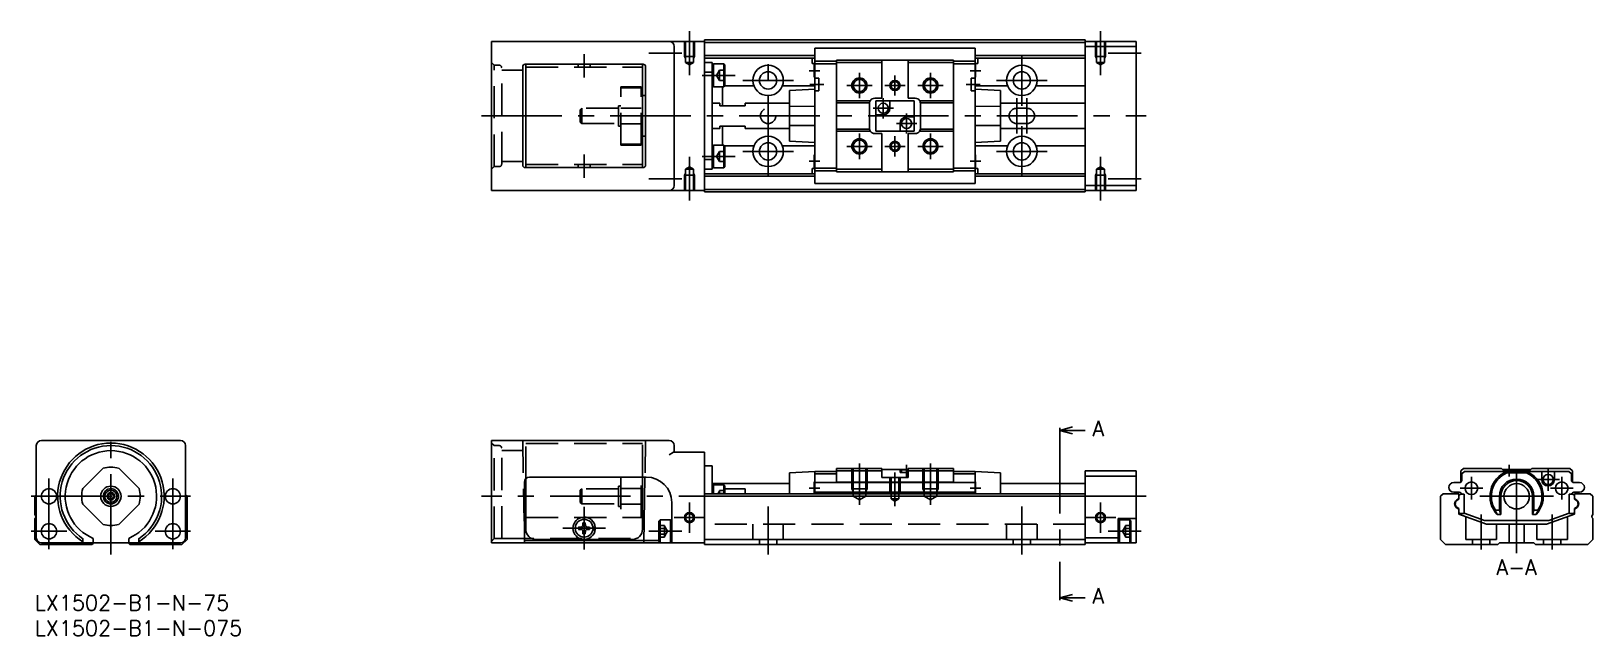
# Model space of a CAD drawing. Extents: x -1 to 307, y -8 to 111.
import ezdxf

# ---------------------------------------------------------------- set-up
doc = ezdxf.new("R2010")
doc.units = 0
doc.header["$LTSCALE"] = 0.5
doc.linetypes.add('CENTER', pattern=[50.8, 31.75, -6.35, 6.35, -6.35])
doc.linetypes.add('DASHED', pattern=[19.05, 12.7, -6.35])
for name, color, linetype in [('MSM_CENTER', 1, 'CENTER'), ('MSM_CONTINUOUS', 7, 'CONTINUOUS'), ('MSM_DASHED', 4, 'DASHED'), ('MSM_NARROW', 5, 'CONTINUOUS'), ('MSM_PART_NUMBER', 7, 'CONTINUOUS')]:
    doc.layers.add(name, color=color, linetype=linetype)
doc.styles.get("Standard").update_dxf_attribs({"font": 'txt.shx', "height": 3, "bigfont": 'bigfont.shx'})

# ---------------------------------------------------------------- blocks, each defined once
blk = doc.blocks.new('*U22')
at = {"layer": 'MSM_PART_NUMBER'}
blk.add_text('LX1502-B1-N-75', height=3, dxfattribs=at).set_placement((0, -3))
blk = doc.blocks.new('*U23')
at = {"layer": 'MSM_PART_NUMBER'}
blk.add_text('LX1502-B1-N-075', height=3, dxfattribs=at).set_placement((0, -8))

msp = doc.modelspace()

# ---------------------------------------------------------------- linework, layer by layer
at = {"layer": 'MSM_CENTER'}
for p, q in [((129, 111.2), (129, 102.55)), ((210, 111.2), (210, 102.55)), ((108.25, 102.1), (108.25, 106.7)), ((121, 106.9), (127.5, 106.9)), ((144.5, 82.5), (144.5, 106.5)), ((194.5, 96.5), (194.5, 106.5)), ((211.5, 106.9), (218, 106.9)), ((131.5, 102.5), (138, 102.5)), ((152.6, 103.4), (154.7, 103.4)), ((162.5, 98), (162.5, 103)), ((169.5, 98.5), (169.5, 102.5)), ((176.5, 98), (176.5, 103)), ((184.3, 103.4), (186.4, 103.4)), ((139.5, 101.5), (149.5, 101.5)), ((152.7, 100.7), (155.5, 100.7)), ((160, 100.5), (165, 100.5)), ((167.5, 100.5), (171.5, 100.5)), ((174, 100.5), (179, 100.5)), ((183.5, 100.7), (186.3, 100.7)), ((189.5, 101.5), (199.5, 101.5)), ((165.2, 96), (169.2, 96)), ((167.2, 94), (167.2, 98)), ((193.5, 98), (193.5, 91)), ((195.5, 98), (195.5, 91)), ((88, 94.5), (219, 94.5)), ((169.8, 93), (173.8, 93)), ((171.8, 91), (171.8, 95)), ((194.5, 82.5), (194.5, 92.5)), ((162.5, 86), (162.5, 91)), ((169.5, 86.5), (169.5, 90.5)), ((176.5, 86), (176.5, 91)), ((108.25, 86.9), (108.25, 82.3)), ((129, 77.8), (129, 86.45)), ((131.5, 86.5), (138, 86.5)), ((139.5, 87.5), (149.5, 87.5)), ((160, 88.5), (165, 88.5)), ((167.5, 88.5), (171.5, 88.5)), ((174, 88.5), (179, 88.5)), ((189.5, 87.5), (199.5, 87.5)), ((210, 77.8), (210, 86.45)), ((152.6, 85.6), (154.7, 85.6)), ((184.3, 85.6), (186.4, 85.6)), ((121, 82.1), (127.5, 82.1)), ((211.5, 82.1), (218, 82.1)), ((15, 8), (15, 32.5)), ((202, 32), (202, 0)), ((162.5, 17.79), (162.5, 26)), ((171.8, 25.7), (171.8, 23.2)), ((176.5, 17.79), (176.5, 26)), ((290.5, 25.7), (290.5, 23.4)), ((292, 8.3), (292, 26.8)), ((298.2, 20.55), (298.2, 25.05)), ((2.8, 9.1), (2.8, 23)), ((27.2, 9.1), (27.2, 23)), ((169.5, 17.55), (169.5, 24.2)), ((283.1, 18.85), (283.1, 23.35)), ((295.95, 22.8), (300.45, 22.8)), ((300.9, 18.85), (300.9, 23.35)), ((-0.7, 19.5), (30.7, 19.5)), ((219, 19.5), (88, 19.5)), ((152.6, 21.1), (154.7, 21.1)), ((184.3, 21.1), (186.4, 21.1)), ((280.85, 21.1), (285.35, 21.1)), ((284.75, 19.5), (299.25, 19.5)), ((298.65, 21.1), (303.15, 21.1)), ((108.25, 9), (108.25, 17.4)), ((129, 12.3), (129, 18.3)), ((144.5, 17.49), (144.5, 8)), ((194.5, 17.49), (194.5, 8)), ((210, 12.3), (210, 18.3)), ((285, 15.94), (285, 9)), ((299, 15.94), (299, 9)), ((-0.7, 12.6), (6.3, 12.6)), ((23.7, 12.6), (30.7, 12.6)), ((112.45, 13.2), (104.05, 13.2)), ((127.5, 12.6), (121, 12.6)), ((126, 15.3), (132, 15.3)), ((207, 15.3), (213, 15.3)), ((211.5, 12.6), (218, 12.6))]:
    msp.add_line(p, q, dxfattribs=at)
at = {"layer": 'MSM_CONTINUOUS'}
for p, q in [((90, 79.8), (90, 109.2)), ((90, 109.2), (132, 109.2)), ((126, 108.2), (126, 80.8)), ((132, 109.5), (207, 109.5)), ((132, 79.5), (132, 109.5)), ((207, 109), (132, 109)), ((185.3, 107.85), (153.7, 107.85)), ((153.7, 107.85), (153.7, 81.15)), ((185.3, 81.15), (185.3, 107.85)), ((207, 79.5), (207, 109.5)), ((207, 109.2), (217, 109.2)), ((217, 108.2), (207, 108.2)), ((217, 79.8), (217, 109.2)), ((119.85, 104.7), (96.65, 104.7)), ((96.75, 84.3), (96.75, 104.7)), ((96.75, 104.7), (119.75, 104.7)), ((119.75, 104.7), (119.75, 84.3)), ((132, 106.4), (153.7, 106.4)), ((153.7, 105.9), (132, 105.9)), ((133.5, 105), (132, 105)), ((133.5, 84), (133.5, 105)), ((133.5, 104.5), (133.75, 104.75)), ((133.75, 104.75), (133.75, 100.25)), ((135.75, 104.75), (133.75, 104.75)), ((135.75, 100.25), (135.75, 104.75)), ((135.75, 104.75), (136, 104.5)), ((153.2, 105.9), (153.2, 104.85)), ((153.7, 104.85), (153.2, 104.85)), ((153.6, 104.65), (153.6, 102.15)), ((153.7, 104.65), (153.6, 104.65)), ((158, 105.3), (153.7, 105.3)), ((158, 104.8), (153.7, 104.8)), ((158, 105.5), (158, 83.5)), ((181, 105.5), (158, 105.5)), ((166.9, 105), (158, 105)), ((166.9, 105.5), (166.9, 98)), ((172.1, 98), (172.1, 105.5)), ((181, 105), (172.1, 105)), ((181, 105.5), (181, 83.5)), ((185.3, 105.3), (181, 105.3)), ((185.3, 104.8), (181, 104.8)), ((185.3, 106.4), (207, 106.4)), ((207, 105.9), (185.3, 105.9)), ((185.8, 104.85), (185.3, 104.85)), ((185.4, 104.65), (185.3, 104.65)), ((185.4, 104.65), (185.4, 102.15)), ((185.8, 105.9), (185.8, 104.85)), ((96.15, 104.2), (96.15, 84.8)), ((120.35, 84.8), (120.35, 104.2)), ((132, 103.12), (133.5, 103.12)), ((136, 104.5), (136, 100.5)), ((153.6, 102.15), (153.7, 102.15)), ((154.5, 101.95), (153.7, 101.95)), ((154.5, 101.95), (154.5, 99.45)), ((184.5, 101.95), (185.3, 101.95)), ((184.5, 101.95), (184.5, 99.45)), ((185.3, 102.15), (185.4, 102.15)), ((120.35, 98.5), (119.75, 98.5)), ((133.75, 100.25), (133.5, 100.5)), ((135.75, 100.25), (133.75, 100.25)), ((135.5, 100.25), (135.5, 96.5)), ((136, 100.5), (135.75, 100.25)), ((141.71, 100.41), (136, 100.41)), ((153.7, 100.41), (147.29, 100.41)), ((153.7, 99.75), (148.7, 99.49)), ((148.7, 89.51), (148.7, 99.49)), ((153.7, 99.45), (154.5, 99.45)), ((185.3, 99.45), (184.5, 99.45)), ((191.71, 100.41), (185.3, 100.41)), ((190.3, 99.49), (185.3, 99.75)), ((190.3, 99.49), (190.3, 89.51)), ((207, 100.41), (197.29, 100.41)), ((135, 97), (133.5, 97)), ((135, 97), (135, 96.5)), ((135, 96.5), (140, 96.5)), ((148.7, 97), (140, 97)), ((140, 96.5), (140, 97)), ((153.7, 96.38), (148.7, 96.42)), ((164.63, 97.5), (158, 97.5)), ((164.51, 97.1), (158, 97.1)), ((164.5, 97), (164.5, 92)), ((166.9, 98), (165.5, 98)), ((173.25, 97.5), (165.75, 97.5)), ((165.75, 97.5), (165.75, 91.5)), ((168.5, 96), (168.5, 97.5)), ((173.5, 98), (172.1, 98)), ((173.25, 91.5), (173.25, 97.5)), ((181, 97.5), (174.37, 97.5)), ((181, 97.1), (174.49, 97.1)), ((174.5, 92), (174.5, 97)), ((190.3, 96.42), (185.3, 96.38)), ((207, 97), (190.3, 97)), ((140, 92.5), (135, 92.5)), ((135, 92.5), (135, 92)), ((135.5, 92.5), (135.5, 88.75)), ((140, 92), (140, 92.5)), ((148.7, 92.58), (153.7, 92.62)), ((165.75, 94.7), (167.2, 94.7)), ((170.5, 93), (170.5, 91.5)), ((173.25, 94.3), (171.8, 94.3)), ((185.3, 92.62), (190.3, 92.58)), ((119.75, 90.5), (120.35, 90.5)), ((133.5, 92), (135, 92)), ((140, 92), (148.7, 92)), ((148.7, 89.51), (153.7, 89.25)), ((164.51, 91.9), (158, 91.9)), ((164.63, 91.5), (158, 91.5)), ((165.5, 91), (166.9, 91)), ((165.75, 91.5), (173.25, 91.5)), ((166.9, 91), (166.9, 83.5)), ((172.1, 91), (173.5, 91)), ((172.1, 83.5), (172.1, 91)), ((181, 91.5), (174.37, 91.5)), ((181, 91.9), (174.49, 91.9)), ((185.3, 89.25), (190.3, 89.51)), ((190.3, 92), (207, 92)), ((133.75, 88.75), (133.5, 88.5)), ((133.75, 84.25), (133.75, 88.75)), ((135.75, 88.75), (133.75, 88.75)), ((136, 88.5), (135.75, 88.75)), ((135.75, 88.75), (135.75, 84.25)), ((141.71, 88.59), (135.91, 88.59)), ((136, 84.5), (136, 88.5)), ((153.7, 88.59), (147.29, 88.59)), ((153.6, 86.85), (153.6, 84.35)), ((153.7, 86.85), (153.6, 86.85)), ((191.71, 88.59), (185.3, 88.59)), ((185.4, 86.85), (185.3, 86.85)), ((185.4, 86.85), (185.4, 84.35)), ((207, 88.59), (197.29, 88.59)), ((119.85, 84.3), (96.65, 84.3)), ((96.75, 84.3), (119.75, 84.3)), ((133.5, 85.88), (132, 85.88)), ((132, 84), (133.5, 84)), ((132, 83.1), (153.7, 83.1)), ((133.5, 84.5), (133.75, 84.25)), ((135.75, 84.25), (133.75, 84.25)), ((135.75, 84.25), (136, 84.5)), ((153.2, 84.15), (153.2, 83.1)), ((153.7, 84.15), (153.2, 84.15)), ((153.6, 84.35), (153.7, 84.35)), ((158, 84.2), (153.7, 84.2)), ((158, 83.7), (153.7, 83.7)), ((166.9, 84), (158, 84)), ((181, 83.5), (158, 83.5)), ((181, 84), (172.1, 84)), ((185.3, 84.2), (181, 84.2)), ((185.3, 83.7), (181, 83.7)), ((185.3, 84.35), (185.4, 84.35)), ((185.8, 84.15), (185.3, 84.15)), ((185.3, 83.1), (207, 83.1)), ((185.8, 84.15), (185.8, 83.1)), ((153.7, 82.6), (132, 82.6)), ((153.7, 81.15), (185.3, 81.15)), ((207, 82.6), (185.3, 82.6)), ((207, 80.8), (217, 80.8)), ((132, 79.8), (90, 79.8)), ((132, 80), (207, 80)), ((207, 79.5), (132, 79.5)), ((217, 79.8), (207, 79.8)), ((202, 32.5), (204.5, 33.17)), ((202, 33), (202, 32)), ((204.5, 31.83), (202, 32.5)), ((202, 32.5), (207, 32.5)), ((0.3, 29.5), (0.3, 11.3)), ((28.7, 30.5), (1.3, 30.5)), ((29.7, 11.3), (29.7, 29.5)), ((90, 30.5), (125, 30.5)), ((90, 10.3), (90, 30.5)), ((125, 27.7), (125.87, 28.2)), ((125.87, 28.2), (132, 28.2)), ((126, 29.5), (126, 28.2)), ((132, 28.2), (132, 10)), ((9.46, 21.03), (13.47, 25.04)), ((16.53, 25.04), (20.54, 21.03)), ((133.5, 25.5), (132, 25.5)), ((133.5, 20), (133.5, 25.5)), ((158, 25), (158, 22.3)), ((166.9, 25), (158, 25)), ((166.9, 25), (166.9, 23.2)), ((166.9, 24.8), (172.1, 24.8)), ((170.5, 24.2), (170.5, 24.8)), ((170.8, 24.7), (170.8, 24.2)), ((172.1, 24.7), (170.8, 24.7)), ((172.1, 25), (172.1, 23.2)), ((181, 25), (172.1, 25)), ((181, 25), (181, 22.3)), ((281.5, 25), (281, 24.5)), ((289, 25), (281.5, 25)), ((289.4, 24.6), (289, 25)), ((289.2, 24.8), (294.8, 24.8)), ((291.5, 24.7), (289.5, 24.7)), ((289.5, 24.7), (289.5, 24.6)), ((291.5, 24.6), (291.5, 24.7)), ((291.8, 24.6), (291.8, 24.8)), ((295, 25), (294.6, 24.6)), ((302.5, 25), (295, 25)), ((303, 24.5), (302.5, 25)), ((96.5, 22.3), (96.5, 10.3)), ((96.75, 13), (96.75, 22.96)), ((120.5, 23.3), (97.5, 23.3)), ((119.75, 13), (119.75, 23.3)), ((120, 10.3), (120.23, 23.3)), ((148.7, 22), (133.5, 22)), ((133.75, 21.75), (133.5, 21.5)), ((133.75, 20), (133.75, 21.75)), ((135.75, 21.75), (133.75, 21.75)), ((135.75, 21.75), (135.75, 20)), ((136, 21.5), (135.75, 21.75)), ((148.7, 24.1), (153.7, 24.4)), ((148.7, 20), (148.7, 24.1)), ((153.7, 22.35), (153.6, 22.35)), ((153.6, 22.35), (153.6, 20)), ((158, 24.4), (153.7, 24.4)), ((153.7, 20), (153.7, 24.4)), ((158, 23.9), (153.7, 23.9)), ((185.3, 22.2), (153.7, 22.2)), ((166.9, 24.5), (158, 24.5)), ((181, 22.3), (158, 22.3)), ((166.9, 23.2), (172.1, 23.2)), ((170.5, 24.2), (172.1, 24.2)), ((181, 24.5), (172.1, 24.5)), ((185.3, 24.4), (181, 24.4)), ((185.3, 23.9), (181, 23.9)), ((185.3, 24.4), (190.3, 24.1)), ((185.3, 20), (185.3, 24.4)), ((185.4, 22.35), (185.3, 22.35)), ((185.4, 22.35), (185.4, 20)), ((190.3, 24.1), (190.3, 20)), ((207, 22), (190.3, 22)), ((207, 24.5), (207, 10)), ((207, 24.5), (217, 24.5)), ((217, 23.5), (207, 23.5)), ((217, 24.5), (217, 10.3)), ((280.7, 22.2), (279.6, 22.2)), ((281, 24.5), (281, 22.3)), ((281.7, 24.4), (281.2, 23.9)), ((281.2, 23.9), (281.2, 22.7)), ((302.3, 24.4), (281.7, 24.4)), ((294.6, 24.6), (289.4, 24.6)), ((290.12, 24.4), (290.08, 24.1)), ((290.08, 24.1), (293.92, 24.1)), ((293.92, 24.1), (293.88, 24.4)), ((296.95, 24.4), (296.95, 22.8)), ((299.45, 22.8), (299.45, 24.4)), ((302.8, 23.9), (302.3, 24.4)), ((302.8, 22.7), (302.8, 23.9)), ((303, 22.3), (303, 24.5)), ((304.4, 22.2), (303.3, 22.2)), ((0.3, 19.8), (0, 19.5)), ((0, 19.5), (0, 15.9)), ((30, 19.5), (29.7, 19.8)), ((30, 11), (30, 19.5)), ((132, 20), (207, 20)), ((207, 19.5), (132, 19.5)), ((136, 20), (136, 21.5)), ((140, 21), (136, 21)), ((140, 20), (140, 21)), ((185.3, 20.3), (153.7, 20.3)), ((277, 19.5), (277.5, 20)), ((277, 11), (277, 19.5)), ((277.5, 20), (280.6, 20)), ((279.6, 20.3), (280.7, 20.3)), ((280.6, 19.04), (280.35, 18.9)), ((280.6, 18.92), (280.39, 18.8)), ((280.6, 20), (280.6, 18.92)), ((281.65, 19.92), (281, 19.92)), ((281.65, 16.08), (281.65, 19.92)), ((288.59, 19.5), (288.59, 16.77)), ((288.9, 19.5), (288.9, 15.9)), ((295.1, 19.5), (295.1, 15.9)), ((295.41, 16.77), (295.41, 19.5)), ((302.35, 19.92), (302.35, 16.08)), ((303, 19.92), (302.35, 19.92)), ((303.3, 20.3), (304.4, 20.3)), ((303.4, 18.92), (303.4, 20)), ((303.4, 20), (306.5, 20)), ((303.65, 18.9), (303.4, 19.04)), ((303.61, 18.8), (303.4, 18.92)), ((306.5, 20), (307, 19.5)), ((307, 19.5), (307, 15.9)), ((13.47, 13.96), (9.46, 17.97)), ((20.54, 17.97), (16.53, 13.96)), ((119.75, 15.5), (120.09, 15.5)), ((125.5, 10.3), (125.5, 18.3)), ((280.29, 17.14), (280.6, 16.96)), ((280.39, 17.2), (280.6, 17.08)), ((280.6, 17.08), (280.6, 16)), ((280.6, 16), (286.09, 14)), ((281, 16.08), (281.65, 16.08)), ((281.65, 16.16), (285.67, 14.7)), ((287.82, 16.77), (288.59, 16.77)), ((288.18, 15.9), (288.9, 15.9)), ((288.59, 16.77), (288.9, 15.9)), ((295.1, 15.9), (295.41, 16.77)), ((295.1, 15.9), (295.82, 15.9)), ((295.41, 16.77), (296.18, 16.77)), ((297.91, 14), (303.4, 16)), ((298.33, 14.7), (302.35, 16.16)), ((302.35, 16.08), (303, 16.08)), ((303.4, 17.08), (303.61, 17.2)), ((303.4, 16.96), (303.71, 17.14)), ((303.4, 16), (303.4, 17.08)), ((0, 15.1), (0, 11)), ((96.5, 15.3), (96.75, 15.3)), ((107.68, 13.44), (107.17, 13.43)), ((107.68, 12.96), (107.17, 12.97)), ((107.91, 13.54), (107.68, 13.44)), ((107.91, 12.86), (107.68, 12.96)), ((107.91, 13.54), (108.01, 13.77)), ((107.91, 12.86), (108.01, 12.63)), ((108.01, 13.77), (108.02, 14.28)), ((108.01, 12.63), (108.02, 12.12)), ((108.49, 13.77), (108.48, 14.28)), ((108.49, 12.63), (108.48, 12.12)), ((108.59, 13.54), (108.49, 13.77)), ((108.59, 12.86), (108.49, 12.63)), ((108.59, 13.54), (108.82, 13.44)), ((108.59, 12.86), (108.82, 12.96)), ((108.82, 13.44), (109.33, 13.43)), ((108.82, 12.96), (109.33, 12.97)), ((110.43, 12.87), (109.97, 12.87)), ((110.44, 13.39), (109.99, 13.39)), ((110.44, 13.01), (109.99, 13.01)), ((119.75, 15.3), (120.09, 15.3)), ((123, 14.6), (123.25, 14.85)), ((123, 10.6), (123, 14.6)), ((123.25, 14.85), (123.25, 10.35)), ((123.25, 14.85), (125.25, 14.85)), ((125.25, 10.35), (125.25, 14.85)), ((125.25, 14.85), (125.5, 14.6)), ((213.5, 10.3), (213.5, 15.1)), ((213.5, 15.1), (217, 15.1)), ((213.75, 14.85), (213.5, 14.6)), ((213.75, 10.35), (213.75, 14.85)), ((215.75, 14.85), (213.75, 14.85)), ((215.75, 14.85), (215.75, 10.35)), ((216, 14.6), (215.75, 14.85)), ((216, 10.6), (216, 14.6)), ((285.67, 14.7), (298.33, 14.7)), ((286.09, 14), (297.91, 14)), ((307, 15.1), (307, 11)), ((0, 11), (1, 10)), ((1, 10), (11.3, 10)), ((1.3, 10.3), (28.7, 10.3)), ((9.5, 11.15), (9.5, 10.3)), ((11.3, 10), (11.6, 10.3)), ((11.5, 10.3), (11.5, 11.21)), ((18.4, 10.3), (18.7, 10)), ((18.5, 11.21), (18.5, 10.3)), ((18.7, 10), (29, 10)), ((20.5, 10.3), (20.5, 11.15)), ((29, 10), (30, 11)), ((132, 10.3), (90, 10.3)), ((96.5, 10.78), (123, 10.78)), ((98.75, 11), (117.75, 11)), ((123.25, 10.35), (123, 10.6)), ((123.25, 10.35), (125.25, 10.35)), ((125.5, 10.6), (125.25, 10.35)), ((132, 11), (207, 11)), ((207, 10), (132, 10)), ((207, 11.3), (213.5, 11.3)), ((217, 10.3), (207, 10.3)), ((213.5, 10.6), (213.75, 10.35)), ((215.75, 10.35), (213.75, 10.35)), ((215.75, 10.35), (216, 10.6)), ((278, 10), (277, 11)), ((288.3, 10), (278, 10)), ((288.6, 10.3), (288.3, 10)), ((295.4, 10.3), (288.6, 10.3)), ((295.7, 10), (295.4, 10.3)), ((306, 10), (295.7, 10)), ((307, 11), (306, 10)), ((202, -0.5), (204.5, 0.17)), ((202, 0), (202, -1)), ((204.5, -1.17), (202, -0.5)), ((202, -0.5), (207, -0.5))]:
    msp.add_line(p, q, dxfattribs=at)
for centre, radius in [((144.5, 101.5), 3), ((144.5, 101.5), 1.7), ((162.5, 100.5), 1.23), ((176.5, 100.5), 1.23), ((194.5, 101.5), 3), ((194.5, 101.5), 1.7), ((169.5, 100.5), 0.784), ((167.2, 96), 1), ((171.8, 93), 1), ((144.5, 87.5), 3), ((162.5, 88.5), 1.23), ((169.5, 88.5), 0.784), ((176.5, 88.5), 1.23), ((194.5, 87.5), 3), ((144.5, 87.5), 1.7), ((194.5, 87.5), 1.7), ((283.1, 21.1), 1.25), ((292, 19.5), 2.5), ((298.2, 22.8), 1), ((300.9, 21.1), 1.25), ((2.8, 19.5), 1.5), ((15, 19.5), 2), ((15, 19.5), 1.5), ((15, 19.5), 1.2), ((15, 19.5), 0.75), ((15, 19.5), 0.5), ((27.2, 19.5), 1.5), ((129, 15.3), 0.783), ((210, 15.3), 0.783), ((2.8, 12.6), 1.5), ((27.2, 12.6), 1.5), ((108.25, 13.2), 1.75)]:
    msp.add_circle(centre, radius, dxfattribs=at)
for centre, radius, start, end in [((125, 108.2), 1, 0, 90), ((96.65, 104.2), 0.5, 90, 180), ((119.85, 104.2), 0.5, 0, 90), ((165.5, 97), 1, 174.2608, 180), ((165.54, 96.99), 1.04, 150.5139, 173.7469), ((165.5, 97), 1, 90, 150), ((167.2, 96), 1.3, 270, 0), ((173.5, 97), 1, 30, 90), ((173.46, 96.99), 1.04, 6.2531, 29.4861), ((173.5, 97), 1, 0, 5.7392), ((171.8, 93), 1.3, 90, 180), ((165.5, 92), 1, 180, 185.7392), ((165.54, 92.01), 1.04, 186.2531, 209.4861), ((165.5, 92), 1, 210, 270), ((173.5, 92), 1, 270, 330), ((173.46, 92.01), 1.04, 330.5139, 353.7469), ((173.5, 92), 1, 354.2608, 0), ((96.65, 84.8), 0.5, 180, 270), ((119.85, 84.8), 0.5, 270, 0), ((125, 80.8), 1, 270, 0), ((1.3, 29.5), 1, 90, 180), ((15, 19.5), 10.5, 301.5881, 238.4119), ((15, 19.5), 10, 303.367, 236.633), ((15, 19.5), 9, 292.8854, 247.1146), ((28.7, 29.5), 1, 0, 90), ((125, 29.5), 1, 0, 90), ((15, 19.5), 5.75, 74.5918, 105.4082), ((97.5, 22.3), 1, 90, 180), ((120.5, 18.3), 5, 0, 90), ((279.6, 21.25), 0.95, 90, 270), ((280.7, 22.7), 0.5, 270, 0), ((292, 19.5), 5.25, 111.0395, 223.2918), ((292, 19.5), 4.99, 112.6594, 213.147), ((292, 19.5), 3.41, 0, 180), ((292, 19.5), 3.1, 0, 180), ((292, 19.5), 5.25, 316.7082, 68.9605), ((292, 19.5), 4.99, 326.853, 67.3406), ((298.2, 22.8), 1.25, 180, 0), ((303.3, 22.7), 0.5, 180, 270), ((304.4, 21.25), 0.95, 270, 90), ((15, 19.5), 5.75, 164.5918, 195.4082), ((15, 19.5), 5.75, 344.5918, 15.4082), ((280.87, 17.93), 1.1, 117.9629, 176.3253), ((280.87, 17.93), 1, 119.0004, 175.958), ((281, 19.52), 0.4, 90, 180), ((280.7, 19.8), 0.5, 13.7095, 90), ((303.3, 19.8), 0.5, 90, 166.2905), ((303, 19.52), 0.4, 0, 90), ((303.13, 17.93), 1, 4.042, 60.9996), ((303.13, 17.93), 1.1, 3.6747, 62.0371), ((-0.3, 15.5), 0.5, 306.8699, 53.1301), ((108.25, 13.2), 2.2, 5.0023, 354.9977), ((280.87, 18.07), 1.1, 183.6747, 237.9629), ((280.87, 18.07), 1, 184.042, 240.9996), ((281, 16.48), 0.4, 180, 270), ((293.36, 18.51), 5.8, 197.4754, 206.7933), ((291.67, 18.1), 4.7, 332.1148, 343.6165), ((303, 16.48), 0.4, 270, 0), ((303.13, 18.07), 1, 299.0004, 355.958), ((303.13, 18.07), 1.1, 302.0371, 356.3253), ((307.3, 15.5), 0.5, 126.8699, 233.1301), ((15, 19.5), 5.75, 254.5918, 285.4082), ((98.75, 13), 2, 180, 270), ((108.25, 13.2), 1.1, 167.8196, 192.1804), ((108.25, 13.2), 1.1, 77.8196, 102.1804), ((108.25, 13.2), 1.1, 347.8196, 12.1804), ((117.75, 13), 2, 270, 360), ((1.3, 11.3), 1, 180, 270), ((28.7, 11.3), 1, 270, 0), ((108.25, 13.2), 1.1, 257.8196, 282.1804)]:
    msp.add_arc(centre, radius, start, end, dxfattribs=at)
at = {"layer": 'MSM_DASHED'}
for p, q in [((128, 109.2), (128, 106.2)), ((128.22, 109.2), (128.22, 105)), ((129.78, 109.2), (129.78, 105)), ((130, 109.2), (130, 106.2)), ((209, 109.2), (209, 106.2)), ((209.22, 109.2), (209.22, 105)), ((210.78, 109.2), (210.78, 105)), ((211, 109.2), (211, 106.2)), ((90.5, 104.5), (90, 105)), ((107.05, 104.7), (107.05, 104.1)), ((109.45, 104.7), (109.45, 104.1)), ((128, 106.2), (130, 106.2)), ((128, 106.2), (128.22, 105.83)), ((128.22, 105), (129.78, 105)), ((128.22, 105), (129, 104.55)), ((129.78, 105), (129, 104.55)), ((130, 106.2), (129.78, 105.83)), ((209, 106.2), (211, 106.2)), ((209, 106.2), (209.22, 105.83)), ((209.22, 105), (210, 104.55)), ((209.22, 105), (210.78, 105)), ((210.78, 105), (210, 104.55)), ((211, 106.2), (210.78, 105.83)), ((90.5, 84.5), (90.5, 104.5)), ((90.5, 104.5), (91.5, 104.5)), ((92, 85), (92, 104)), ((96.18, 103.5), (92, 103.5)), ((96.75, 104.1), (119.75, 104.1)), ((134.32, 102.5), (134.9, 103.5)), ((134.9, 101.5), (134.32, 102.5)), ((134.9, 103.5), (134.9, 101.5)), ((134.9, 103.5), (136, 103.5)), ((136, 102.5), (134.9, 102.5)), ((115.5, 88.75), (115.5, 100.25)), ((119.5, 100.25), (115.5, 100.25)), ((119.5, 100.04), (115.5, 100.04)), ((119.5, 88.75), (119.5, 100.25)), ((119.75, 98.5), (119.5, 98.5)), ((134.9, 101.5), (136, 101.5)), ((107.8, 96), (107.5, 95.7)), ((107.5, 93.3), (107.5, 95.7)), ((115, 96), (107.8, 96)), ((107.8, 96), (107.8, 93)), ((115.5, 96.5), (115, 96.5)), ((115, 92.5), (115, 96.5)), ((115.5, 96.03), (119.5, 96.03)), ((193.5, 96), (195.5, 96)), ((107.5, 93.3), (107.8, 93)), ((107.8, 93), (115, 93)), ((115, 92.5), (115.5, 92.5)), ((119.5, 92.97), (115.5, 92.97)), ((193.5, 93), (195.5, 93)), ((119.5, 90.5), (119.75, 90.5)), ((115.5, 88.96), (119.5, 88.96)), ((115.5, 88.75), (119.5, 88.75)), ((134.9, 87.5), (134.32, 86.5)), ((134.32, 86.5), (134.9, 85.5)), ((134.9, 85.5), (134.9, 87.5)), ((134.9, 87.5), (136, 87.5)), ((136, 86.5), (134.9, 86.5)), ((90.5, 84.5), (90, 84)), ((90.5, 84.5), (91.5, 84.5)), ((96.18, 85.5), (92, 85.5)), ((96.75, 84.9), (119.75, 84.9)), ((107.05, 84.9), (107.05, 84.3)), ((109.45, 84.9), (109.45, 84.3)), ((128, 82.8), (128.22, 83.17)), ((128.22, 84), (129, 84.45)), ((128.22, 79.8), (128.22, 84)), ((128.22, 84), (129.78, 84)), ((129.78, 84), (129, 84.45)), ((129.78, 79.8), (129.78, 84)), ((130, 82.8), (129.78, 83.17)), ((134.9, 85.5), (136, 85.5)), ((209, 82.8), (209.22, 83.17)), ((209.22, 84), (210, 84.45)), ((209.22, 79.8), (209.22, 84)), ((209.22, 84), (210.78, 84)), ((210.78, 84), (210, 84.45)), ((210.78, 79.8), (210.78, 84)), ((211, 82.8), (210.78, 83.17)), ((128, 79.8), (128, 82.8)), ((128, 82.8), (130, 82.8)), ((130, 79.8), (130, 82.8)), ((209, 79.8), (209, 82.8)), ((209, 82.8), (211, 82.8)), ((211, 79.8), (211, 82.8)), ((90.5, 29.5), (90, 30)), ((90.5, 11.15), (90.5, 29.5)), ((90.5, 29.5), (91.5, 29.5)), ((92, 11.21), (92, 29)), ((96.18, 28.5), (92, 28.5)), ((96.15, 30.5), (96.5, 10.3)), ((96.75, 22.96), (96.75, 30.5)), ((96.75, 29.9), (119.75, 29.9)), ((119.75, 23.3), (119.75, 30.5)), ((120.35, 30.5), (120.23, 23.3)), ((161, 25), (161, 21)), ((161.27, 25), (161.27, 19.5)), ((163.73, 19.5), (163.73, 25)), ((164, 25), (164, 21)), ((175, 25), (175, 21)), ((175.27, 25), (175.27, 19.5)), ((177.73, 19.5), (177.73, 25)), ((178, 25), (178, 21)), ((115.5, 23.3), (115.5, 15.3)), ((119.5, 15.3), (119.5, 23.3)), ((168.5, 23.2), (168.5, 20.2)), ((168.72, 23.2), (168.72, 19)), ((170.28, 19), (170.28, 23.2)), ((170.5, 23.2), (170.5, 20.2)), ((107.8, 21), (107.5, 20.7)), ((107.5, 18.3), (107.5, 20.7)), ((115, 21), (107.8, 21)), ((107.8, 21), (107.8, 18)), ((115, 17.5), (115, 21.5)), ((115.5, 21.5), (115, 21.5)), ((115.5, 21.03), (119.5, 21.03)), ((134.9, 20.5), (134.61, 20)), ((134.9, 20), (134.9, 20.65)), ((134.9, 20.65), (136, 20.65)), ((136, 20.08), (134.9, 20.08)), ((161, 21), (164, 21)), ((161, 21), (161.27, 20.53)), ((161.27, 19.5), (162.5, 18.79)), ((162.5, 18.79), (163.73, 19.5)), ((164, 21), (163.73, 20.53)), ((168.5, 20.2), (170.5, 20.2)), ((168.5, 20.2), (168.72, 19.83)), ((168.72, 19), (169.5, 18.55)), ((168.72, 19), (170.28, 19)), ((169.5, 18.55), (170.28, 19)), ((170.5, 20.2), (170.28, 19.83)), ((178, 21), (175, 21)), ((175, 21), (175.27, 20.53)), ((175.27, 19.5), (176.5, 18.79)), ((176.5, 18.79), (177.73, 19.5)), ((178, 21), (177.73, 20.53)), ((107.5, 18.3), (107.8, 18)), ((107.8, 18), (115, 18)), ((115, 17.5), (115.5, 17.5)), ((119.5, 17.97), (115.5, 17.97)), ((119.5, 15.5), (119.75, 15.5)), ((282, 15.49), (282, 11)), ((302, 11), (302, 15.49)), ((96.75, 15.3), (119.75, 15.3)), ((124.1, 13.75), (123, 13.75)), ((123, 13.18), (124.1, 13.18)), ((124.1, 11.45), (124.1, 13.75)), ((124.1, 13.6), (124.68, 12.6)), ((124.68, 12.6), (124.1, 11.6)), ((207, 14), (132, 14)), ((141.5, 14), (141.5, 11)), ((147.5, 11), (147.5, 14)), ((191.5, 14), (191.5, 11)), ((197.5, 11), (197.5, 14)), ((214.9, 13.6), (214.32, 12.6)), ((214.32, 12.6), (214.9, 11.6)), ((214.9, 13.75), (216, 13.75)), ((214.9, 11.45), (214.9, 13.75)), ((216, 13.18), (214.9, 13.18)), ((288, 11), (288, 14)), ((290.5, 14), (290.5, 10.3)), ((293.5, 14), (293.5, 10.3)), ((296, 14), (296, 11)), ((90, 10.56), (90.5, 11.15)), ((91.94, 11.15), (90.5, 11.15)), ((92, 11.21), (120.02, 11.21)), ((123, 12.02), (124.1, 12.02)), ((124.1, 11.45), (123, 11.45)), ((142.8, 11), (142.8, 10)), ((146.2, 11), (146.2, 10)), ((192.8, 11), (192.8, 10)), ((196.2, 11), (196.2, 10)), ((216, 12.02), (214.9, 12.02)), ((214.9, 11.45), (216, 11.45)), ((282, 11), (288, 11)), ((283.3, 11), (283.3, 10)), ((286.7, 11), (286.7, 10)), ((296, 11), (302, 11)), ((297.3, 11), (297.3, 10)), ((300.7, 10), (300.7, 11))]:
    msp.add_line(p, q, dxfattribs=at)
msp.add_circle((144.5, 94.5), 1.5, dxfattribs=at)
for centre, radius, start, end in [((91.5, 104), 0.5, 0, 90), ((193.5, 94.5), 1.5, 90, 270), ((195.5, 94.5), 1.5, 270, 90), ((91.5, 85), 0.5, 270, 0), ((91.5, 29), 0.5, 0, 90), ((91.94, 11.21), 0.0601, 270, 0)]:
    msp.add_arc(centre, radius, start, end, dxfattribs=at)
at = {"layer": 'MSM_NARROW'}
for centre, radius in [((162.5, 100.5), 1.5), ((176.5, 100.5), 1.5), ((169.5, 100.5), 1), ((162.5, 88.5), 1.5), ((169.5, 88.5), 1), ((176.5, 88.5), 1.5), ((129, 15.3), 1), ((210, 15.3), 1)]:
    msp.add_circle(centre, radius, dxfattribs=at)

# ---------------------------------------------------------------- block references
at = {"layer": 'MSM_CONTINUOUS'}
for name in ['*U22', '*U23']:
    msp.add_blockref(name, (0, 0), dxfattribs=at)

# ---------------------------------------------------------------- texts
at = {"layer": 'MSM_PART_NUMBER'}
for s, p in [('A', (208.42, 31.37)), ('A-A', (288.01, 4.01)), ('A', (208.42, -1.63))]:
    msp.add_text(s, height=3, dxfattribs=at).set_placement(p)

doc.saveas('drawing.dxf')
